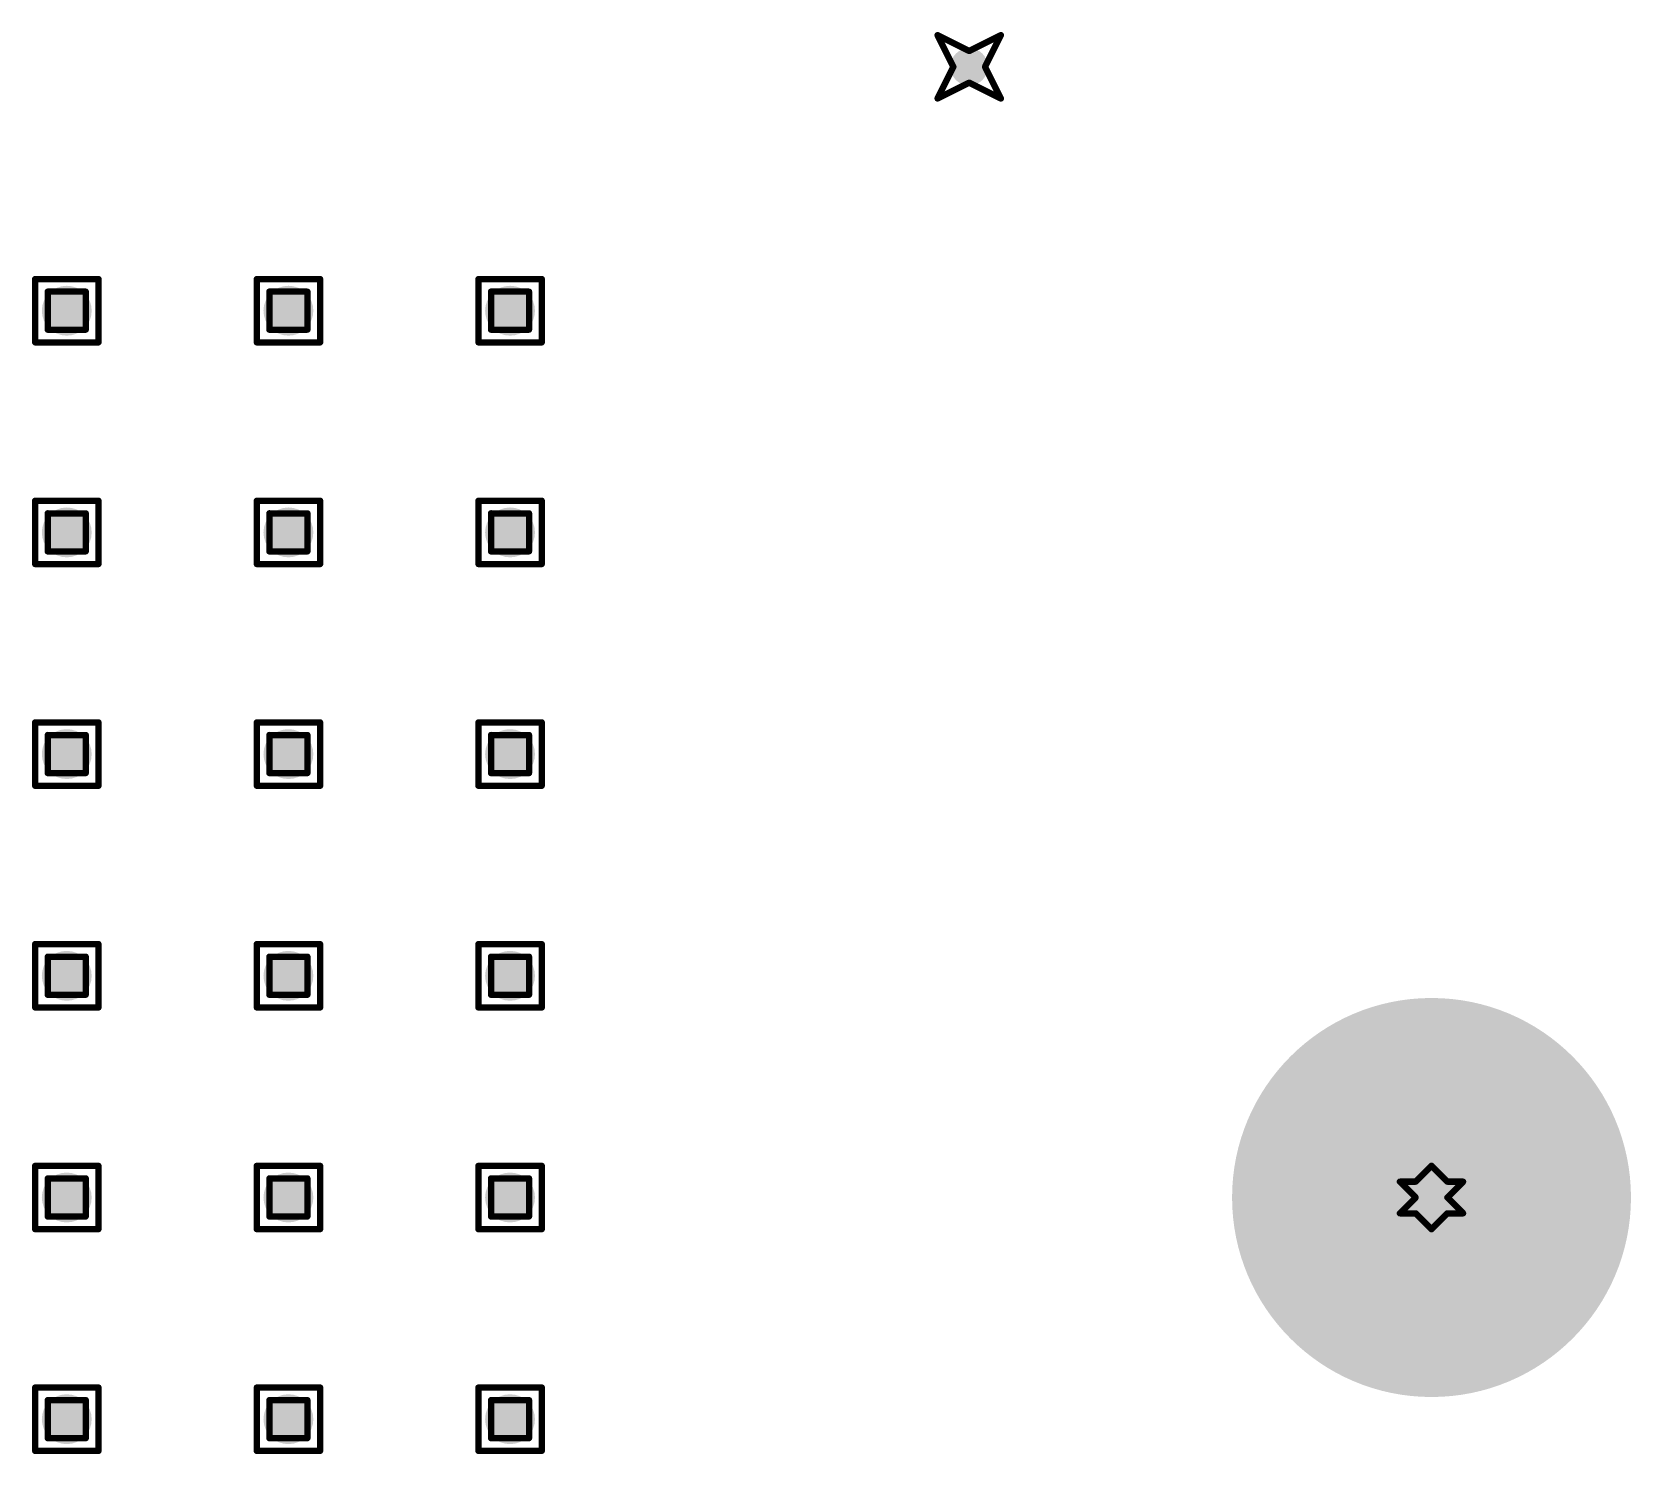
# Model space of a CAD drawing. Header units: millimetres. Extents: x -25 to 478, y -31 to 252.
# Drawn here: x 44.07 to 56.9, y 113.21 to 124.61 of the extents above; entities that cross this region are included whole.
import ezdxf

# ---------------------------------------------------------------- set-up
doc = ezdxf.new("R2010")
doc.units = ezdxf.units.MM
doc.layers.add('DrillDrawing', color=1, linetype='Continuous')
doc.layers.add('ViaHoleLayer', color=16, linetype='Continuous')

msp = doc.modelspace()

# ---------------------------------------------------------------- hatches: boundary and pattern name
at = {"layer": 'ViaHoleLayer'}
h = msp.add_hatch(color=16, dxfattribs=at)
edge = h.paths.add_edge_path()
edge.add_arc((51.587, 124.333), 0.15, 0, 360)
h = msp.add_hatch(color=16, dxfattribs=at)
edge = h.paths.add_edge_path()
edge.add_arc((44.348, 122.377), 0.2, 0, 360)
h = msp.add_hatch(color=16, dxfattribs=at)
edge = h.paths.add_edge_path()
edge.add_arc((46.126, 122.377), 0.2, 0, 360)
h = msp.add_hatch(color=16, dxfattribs=at)
edge = h.paths.add_edge_path()
edge.add_arc((47.904, 122.377), 0.2, 0, 360)
h = msp.add_hatch(color=16, dxfattribs=at)
edge = h.paths.add_edge_path()
edge.add_arc((44.348, 120.599), 0.2, 0, 360)
h = msp.add_hatch(color=16, dxfattribs=at)
edge = h.paths.add_edge_path()
edge.add_arc((46.126, 120.599), 0.2, 0, 360)
h = msp.add_hatch(color=16, dxfattribs=at)
edge = h.paths.add_edge_path()
edge.add_arc((47.904, 120.599), 0.2, 0, 360)
h = msp.add_hatch(color=16, dxfattribs=at)
edge = h.paths.add_edge_path()
edge.add_arc((44.348, 118.821), 0.2, 0, 360)
h = msp.add_hatch(color=16, dxfattribs=at)
edge = h.paths.add_edge_path()
edge.add_arc((46.126, 118.821), 0.2, 0, 360)
h = msp.add_hatch(color=16, dxfattribs=at)
edge = h.paths.add_edge_path()
edge.add_arc((47.904, 118.821), 0.2, 0, 360)
h = msp.add_hatch(color=16, dxfattribs=at)
edge = h.paths.add_edge_path()
edge.add_arc((44.348, 117.043), 0.2, 0, 360)
h = msp.add_hatch(color=16, dxfattribs=at)
edge = h.paths.add_edge_path()
edge.add_arc((46.126, 117.043), 0.2, 0, 360)
h = msp.add_hatch(color=16, dxfattribs=at)
edge = h.paths.add_edge_path()
edge.add_arc((47.904, 117.043), 0.2, 0, 360)
h = msp.add_hatch(color=16, dxfattribs=at)
edge = h.paths.add_edge_path()
edge.add_arc((55.296, 115.265), 1.6, 0, 360)
h = msp.add_hatch(color=16, dxfattribs=at)
edge = h.paths.add_edge_path()
edge.add_arc((44.348, 115.265), 0.2, 0, 360)
h = msp.add_hatch(color=16, dxfattribs=at)
edge = h.paths.add_edge_path()
edge.add_arc((46.126, 115.265), 0.2, 0, 360)
h = msp.add_hatch(color=16, dxfattribs=at)
edge = h.paths.add_edge_path()
edge.add_arc((47.904, 115.265), 0.2, 0, 360)
h = msp.add_hatch(color=16, dxfattribs=at)
edge = h.paths.add_edge_path()
edge.add_arc((44.348, 113.487), 0.2, 0, 360)
h = msp.add_hatch(color=16, dxfattribs=at)
edge = h.paths.add_edge_path()
edge.add_arc((46.126, 113.487), 0.2, 0, 360)
h = msp.add_hatch(color=16, dxfattribs=at)
edge = h.paths.add_edge_path()
edge.add_arc((47.904, 113.487), 0.2, 0, 360)

# ---------------------------------------------------------------- linework, layer by layer
at = {"layer": 'DrillDrawing', "const_width": 0.0508}
for points in [[(51.333, 124.587), (51.587, 124.46)], [(51.333, 124.587), (51.46, 124.333)], [(51.587, 124.46), (51.841, 124.587)], [(51.714, 124.333), (51.841, 124.587)], [(51.333, 124.079), (51.46, 124.333)], [(51.714, 124.333), (51.841, 124.079)], [(51.333, 124.079), (51.587, 124.206)], [(51.587, 124.206), (51.841, 124.079)], [(44.094, 122.631), (44.602, 122.631)], [(44.094, 122.123), (44.094, 122.631)], [(44.602, 122.123), (44.602, 122.631)], [(45.872, 122.631), (46.38, 122.631)], [(45.872, 122.123), (45.872, 122.631)], [(46.38, 122.123), (46.38, 122.631)], [(47.65, 122.631), (48.158, 122.631)], [(47.65, 122.123), (47.65, 122.631)], [(48.158, 122.123), (48.158, 122.631)], [(44.196, 122.53), (44.501, 122.53)], [(44.196, 122.225), (44.196, 122.53)], [(44.501, 122.225), (44.501, 122.53)], [(45.974, 122.53), (46.279, 122.53)], [(45.974, 122.225), (45.974, 122.53)], [(46.279, 122.225), (46.279, 122.53)], [(47.752, 122.53), (48.057, 122.53)], [(47.752, 122.225), (47.752, 122.53)], [(48.057, 122.225), (48.057, 122.53)], [(44.196, 122.225), (44.501, 122.225)], [(45.974, 122.225), (46.279, 122.225)], [(47.752, 122.225), (48.057, 122.225)], [(44.094, 122.123), (44.602, 122.123)], [(45.872, 122.123), (46.38, 122.123)], [(47.65, 122.123), (48.158, 122.123)], [(44.094, 120.853), (44.602, 120.853)], [(44.094, 120.345), (44.094, 120.853)], [(44.602, 120.345), (44.602, 120.853)], [(45.872, 120.853), (46.38, 120.853)], [(45.872, 120.345), (45.872, 120.853)], [(46.38, 120.345), (46.38, 120.853)], [(47.65, 120.853), (48.158, 120.853)], [(47.65, 120.345), (47.65, 120.853)], [(48.158, 120.345), (48.158, 120.853)], [(44.196, 120.752), (44.501, 120.752)], [(44.196, 120.447), (44.196, 120.752)], [(44.501, 120.447), (44.501, 120.752)], [(45.974, 120.752), (46.279, 120.752)], [(45.974, 120.447), (45.974, 120.752)], [(46.279, 120.447), (46.279, 120.752)], [(47.752, 120.752), (48.057, 120.752)], [(47.752, 120.447), (47.752, 120.752)], [(48.057, 120.447), (48.057, 120.752)], [(44.196, 120.447), (44.501, 120.447)], [(45.974, 120.447), (46.279, 120.447)], [(47.752, 120.447), (48.057, 120.447)], [(44.094, 120.345), (44.602, 120.345)], [(45.872, 120.345), (46.38, 120.345)], [(47.65, 120.345), (48.158, 120.345)], [(44.094, 119.075), (44.602, 119.075)], [(44.094, 118.567), (44.094, 119.075)], [(44.602, 118.567), (44.602, 119.075)], [(45.872, 119.075), (46.38, 119.075)], [(45.872, 118.567), (45.872, 119.075)], [(46.38, 118.567), (46.38, 119.075)], [(47.65, 119.075), (48.158, 119.075)], [(47.65, 118.567), (47.65, 119.075)], [(48.158, 118.567), (48.158, 119.075)], [(44.196, 118.974), (44.501, 118.974)], [(44.196, 118.669), (44.196, 118.974)], [(44.501, 118.669), (44.501, 118.974)], [(45.974, 118.974), (46.279, 118.974)], [(45.974, 118.669), (45.974, 118.974)], [(46.279, 118.669), (46.279, 118.974)], [(47.752, 118.974), (48.057, 118.974)], [(47.752, 118.669), (47.752, 118.974)], [(48.057, 118.669), (48.057, 118.974)], [(44.196, 118.669), (44.501, 118.669)], [(45.974, 118.669), (46.279, 118.669)], [(47.752, 118.669), (48.057, 118.669)], [(44.094, 118.567), (44.602, 118.567)], [(45.872, 118.567), (46.38, 118.567)], [(47.65, 118.567), (48.158, 118.567)], [(44.094, 117.297), (44.602, 117.297)], [(44.094, 116.789), (44.094, 117.297)], [(44.602, 116.789), (44.602, 117.297)], [(45.872, 117.297), (46.38, 117.297)], [(45.872, 116.789), (45.872, 117.297)], [(46.38, 116.789), (46.38, 117.297)], [(47.65, 117.297), (48.158, 117.297)], [(47.65, 116.789), (47.65, 117.297)], [(48.158, 116.789), (48.158, 117.297)], [(44.196, 117.196), (44.501, 117.196)], [(44.196, 116.891), (44.196, 117.196)], [(44.501, 116.891), (44.501, 117.196)], [(45.974, 117.196), (46.279, 117.196)], [(45.974, 116.891), (45.974, 117.196)], [(46.279, 116.891), (46.279, 117.196)], [(47.752, 117.196), (48.057, 117.196)], [(47.752, 116.891), (47.752, 117.196)], [(48.057, 116.891), (48.057, 117.196)], [(44.196, 116.891), (44.501, 116.891)], [(45.974, 116.891), (46.279, 116.891)], [(47.752, 116.891), (48.057, 116.891)], [(44.094, 116.789), (44.602, 116.789)], [(45.872, 116.789), (46.38, 116.789)], [(47.65, 116.789), (48.158, 116.789)], [(44.094, 115.519), (44.602, 115.519)], [(44.094, 115.011), (44.094, 115.519)], [(44.602, 115.011), (44.602, 115.519)], [(45.872, 115.519), (46.38, 115.519)], [(45.872, 115.011), (45.872, 115.519)], [(46.38, 115.011), (46.38, 115.519)], [(47.65, 115.519), (48.158, 115.519)], [(47.65, 115.011), (47.65, 115.519)], [(48.158, 115.011), (48.158, 115.519)], [(55.169, 115.392), (55.296, 115.519)], [(55.296, 115.519), (55.423, 115.392)], [(44.196, 115.418), (44.501, 115.418)], [(44.196, 115.113), (44.196, 115.418)], [(44.501, 115.113), (44.501, 115.418)], [(45.974, 115.418), (46.279, 115.418)], [(45.974, 115.113), (45.974, 115.418)], [(46.279, 115.113), (46.279, 115.418)], [(47.752, 115.418), (48.057, 115.418)], [(47.752, 115.113), (47.752, 115.418)], [(48.057, 115.113), (48.057, 115.418)], [(55.042, 115.392), (55.169, 115.265)], [(55.042, 115.392), (55.169, 115.392)], [(55.423, 115.392), (55.55, 115.392)], [(55.423, 115.265), (55.55, 115.392)], [(55.042, 115.138), (55.169, 115.265)], [(55.423, 115.265), (55.55, 115.138)], [(44.196, 115.113), (44.501, 115.113)], [(45.974, 115.113), (46.279, 115.113)], [(47.752, 115.113), (48.057, 115.113)], [(55.042, 115.138), (55.169, 115.138)], [(55.169, 115.138), (55.296, 115.011)], [(55.296, 115.011), (55.423, 115.138)], [(55.423, 115.138), (55.55, 115.138)], [(44.094, 115.011), (44.602, 115.011)], [(45.872, 115.011), (46.38, 115.011)], [(47.65, 115.011), (48.158, 115.011)], [(44.094, 113.741), (44.602, 113.741)], [(44.094, 113.233), (44.094, 113.741)], [(44.196, 113.64), (44.501, 113.64)], [(44.196, 113.335), (44.196, 113.64)], [(44.501, 113.335), (44.501, 113.64)], [(44.602, 113.233), (44.602, 113.741)], [(45.872, 113.741), (46.38, 113.741)], [(45.872, 113.233), (45.872, 113.741)], [(45.974, 113.64), (46.279, 113.64)], [(45.974, 113.335), (45.974, 113.64)], [(46.279, 113.335), (46.279, 113.64)], [(46.38, 113.233), (46.38, 113.741)], [(47.65, 113.741), (48.158, 113.741)], [(47.65, 113.233), (47.65, 113.741)], [(47.752, 113.64), (48.057, 113.64)], [(47.752, 113.335), (47.752, 113.64)], [(48.057, 113.335), (48.057, 113.64)], [(48.158, 113.233), (48.158, 113.741)], [(44.196, 113.335), (44.501, 113.335)], [(45.974, 113.335), (46.279, 113.335)], [(47.752, 113.335), (48.057, 113.335)], [(44.094, 113.233), (44.602, 113.233)], [(45.872, 113.233), (46.38, 113.233)], [(47.65, 113.233), (48.158, 113.233)]]:
    msp.add_lwpolyline(points, dxfattribs=at)
at = {"layer": 'DrillDrawing', "const_width": 0.0254}
for points in [[(51.321, 124.587, 1), (51.346, 124.587, 1)], [(51.321, 124.587, 1), (51.346, 124.587, 1)], [(51.829, 124.587, 1), (51.854, 124.587, 1)], [(51.829, 124.587, 1), (51.854, 124.587, 1)], [(51.575, 124.46, 1), (51.6, 124.46, 1)], [(51.575, 124.46, 1), (51.6, 124.46, 1)], [(51.448, 124.333, 1), (51.473, 124.333, 1)], [(51.448, 124.333, 1), (51.473, 124.333, 1)], [(51.702, 124.333, 1), (51.727, 124.333, 1)], [(51.702, 124.333, 1), (51.727, 124.333, 1)], [(51.575, 124.206, 1), (51.6, 124.206, 1)], [(51.575, 124.206, 1), (51.6, 124.206, 1)], [(51.321, 124.079, 1), (51.346, 124.079, 1)], [(51.321, 124.079, 1), (51.346, 124.079, 1)], [(51.829, 124.079, 1), (51.854, 124.079, 1)], [(51.829, 124.079, 1), (51.854, 124.079, 1)], [(44.082, 122.631, 1), (44.107, 122.631, 1)], [(44.082, 122.631, 1), (44.107, 122.631, 1)], [(44.59, 122.631, 1), (44.615, 122.631, 1)], [(44.59, 122.631, 1), (44.615, 122.631, 1)], [(45.86, 122.631, 1), (45.885, 122.631, 1)], [(45.86, 122.631, 1), (45.885, 122.631, 1)], [(46.368, 122.631, 1), (46.393, 122.631, 1)], [(46.368, 122.631, 1), (46.393, 122.631, 1)], [(47.638, 122.631, 1), (47.663, 122.631, 1)], [(47.638, 122.631, 1), (47.663, 122.631, 1)], [(48.146, 122.631, 1), (48.171, 122.631, 1)], [(48.146, 122.631, 1), (48.171, 122.631, 1)], [(44.183, 122.53, 1), (44.209, 122.53, 1)], [(44.183, 122.53, 1), (44.209, 122.53, 1)], [(44.488, 122.53, 1), (44.513, 122.53, 1)], [(44.488, 122.53, 1), (44.513, 122.53, 1)], [(45.961, 122.53, 1), (45.987, 122.53, 1)], [(45.961, 122.53, 1), (45.987, 122.53, 1)], [(46.266, 122.53, 1), (46.291, 122.53, 1)], [(46.266, 122.53, 1), (46.291, 122.53, 1)], [(47.739, 122.53, 1), (47.765, 122.53, 1)], [(47.739, 122.53, 1), (47.765, 122.53, 1)], [(48.044, 122.53, 1), (48.069, 122.53, 1)], [(48.044, 122.53, 1), (48.069, 122.53, 1)], [(44.183, 122.225, 1), (44.209, 122.225, 1)], [(44.183, 122.225, 1), (44.209, 122.225, 1)], [(44.488, 122.225, 1), (44.513, 122.225, 1)], [(44.488, 122.225, 1), (44.513, 122.225, 1)], [(45.961, 122.225, 1), (45.987, 122.225, 1)], [(45.961, 122.225, 1), (45.987, 122.225, 1)], [(46.266, 122.225, 1), (46.291, 122.225, 1)], [(46.266, 122.225, 1), (46.291, 122.225, 1)], [(47.739, 122.225, 1), (47.765, 122.225, 1)], [(47.739, 122.225, 1), (47.765, 122.225, 1)], [(48.044, 122.225, 1), (48.069, 122.225, 1)], [(48.044, 122.225, 1), (48.069, 122.225, 1)], [(44.082, 122.123, 1), (44.107, 122.123, 1)], [(44.082, 122.123, 1), (44.107, 122.123, 1)], [(44.59, 122.123, 1), (44.615, 122.123, 1)], [(44.59, 122.123, 1), (44.615, 122.123, 1)], [(45.86, 122.123, 1), (45.885, 122.123, 1)], [(45.86, 122.123, 1), (45.885, 122.123, 1)], [(46.368, 122.123, 1), (46.393, 122.123, 1)], [(46.368, 122.123, 1), (46.393, 122.123, 1)], [(47.638, 122.123, 1), (47.663, 122.123, 1)], [(47.638, 122.123, 1), (47.663, 122.123, 1)], [(48.146, 122.123, 1), (48.171, 122.123, 1)], [(48.146, 122.123, 1), (48.171, 122.123, 1)], [(44.082, 120.853, 1), (44.107, 120.853, 1)], [(44.082, 120.853, 1), (44.107, 120.853, 1)], [(44.59, 120.853, 1), (44.615, 120.853, 1)], [(44.59, 120.853, 1), (44.615, 120.853, 1)], [(45.86, 120.853, 1), (45.885, 120.853, 1)], [(45.86, 120.853, 1), (45.885, 120.853, 1)], [(46.368, 120.853, 1), (46.393, 120.853, 1)], [(46.368, 120.853, 1), (46.393, 120.853, 1)], [(47.638, 120.853, 1), (47.663, 120.853, 1)], [(47.638, 120.853, 1), (47.663, 120.853, 1)], [(48.146, 120.853, 1), (48.171, 120.853, 1)], [(48.146, 120.853, 1), (48.171, 120.853, 1)], [(44.183, 120.752, 1), (44.209, 120.752, 1)], [(44.183, 120.752, 1), (44.209, 120.752, 1)], [(44.488, 120.752, 1), (44.513, 120.752, 1)], [(44.488, 120.752, 1), (44.513, 120.752, 1)], [(45.961, 120.752, 1), (45.987, 120.752, 1)], [(45.961, 120.752, 1), (45.987, 120.752, 1)], [(46.266, 120.752, 1), (46.291, 120.752, 1)], [(46.266, 120.752, 1), (46.291, 120.752, 1)], [(47.739, 120.752, 1), (47.765, 120.752, 1)], [(47.739, 120.752, 1), (47.765, 120.752, 1)], [(48.044, 120.752, 1), (48.069, 120.752, 1)], [(48.044, 120.752, 1), (48.069, 120.752, 1)], [(44.183, 120.447, 1), (44.209, 120.447, 1)], [(44.183, 120.447, 1), (44.209, 120.447, 1)], [(44.488, 120.447, 1), (44.513, 120.447, 1)], [(44.488, 120.447, 1), (44.513, 120.447, 1)], [(45.961, 120.447, 1), (45.987, 120.447, 1)], [(45.961, 120.447, 1), (45.987, 120.447, 1)], [(46.266, 120.447, 1), (46.291, 120.447, 1)], [(46.266, 120.447, 1), (46.291, 120.447, 1)], [(47.739, 120.447, 1), (47.765, 120.447, 1)], [(47.739, 120.447, 1), (47.765, 120.447, 1)], [(48.044, 120.447, 1), (48.069, 120.447, 1)], [(48.044, 120.447, 1), (48.069, 120.447, 1)], [(44.082, 120.345, 1), (44.107, 120.345, 1)], [(44.082, 120.345, 1), (44.107, 120.345, 1)], [(44.59, 120.345, 1), (44.615, 120.345, 1)], [(44.59, 120.345, 1), (44.615, 120.345, 1)], [(45.86, 120.345, 1), (45.885, 120.345, 1)], [(45.86, 120.345, 1), (45.885, 120.345, 1)], [(46.368, 120.345, 1), (46.393, 120.345, 1)], [(46.368, 120.345, 1), (46.393, 120.345, 1)], [(47.638, 120.345, 1), (47.663, 120.345, 1)], [(47.638, 120.345, 1), (47.663, 120.345, 1)], [(48.146, 120.345, 1), (48.171, 120.345, 1)], [(48.146, 120.345, 1), (48.171, 120.345, 1)], [(44.082, 119.075, 1), (44.107, 119.075, 1)], [(44.082, 119.075, 1), (44.107, 119.075, 1)], [(44.59, 119.075, 1), (44.615, 119.075, 1)], [(44.59, 119.075, 1), (44.615, 119.075, 1)], [(45.86, 119.075, 1), (45.885, 119.075, 1)], [(45.86, 119.075, 1), (45.885, 119.075, 1)], [(46.368, 119.075, 1), (46.393, 119.075, 1)], [(46.368, 119.075, 1), (46.393, 119.075, 1)], [(47.638, 119.075, 1), (47.663, 119.075, 1)], [(47.638, 119.075, 1), (47.663, 119.075, 1)], [(48.146, 119.075, 1), (48.171, 119.075, 1)], [(48.146, 119.075, 1), (48.171, 119.075, 1)], [(44.183, 118.974, 1), (44.209, 118.974, 1)], [(44.183, 118.974, 1), (44.209, 118.974, 1)], [(44.488, 118.974, 1), (44.513, 118.974, 1)], [(44.488, 118.974, 1), (44.513, 118.974, 1)], [(45.961, 118.974, 1), (45.987, 118.974, 1)], [(45.961, 118.974, 1), (45.987, 118.974, 1)], [(46.266, 118.974, 1), (46.291, 118.974, 1)], [(46.266, 118.974, 1), (46.291, 118.974, 1)], [(47.739, 118.974, 1), (47.765, 118.974, 1)], [(47.739, 118.974, 1), (47.765, 118.974, 1)], [(48.044, 118.974, 1), (48.069, 118.974, 1)], [(48.044, 118.974, 1), (48.069, 118.974, 1)], [(44.183, 118.669, 1), (44.209, 118.669, 1)], [(44.183, 118.669, 1), (44.209, 118.669, 1)], [(44.488, 118.669, 1), (44.513, 118.669, 1)], [(44.488, 118.669, 1), (44.513, 118.669, 1)], [(45.961, 118.669, 1), (45.987, 118.669, 1)], [(45.961, 118.669, 1), (45.987, 118.669, 1)], [(46.266, 118.669, 1), (46.291, 118.669, 1)], [(46.266, 118.669, 1), (46.291, 118.669, 1)], [(47.739, 118.669, 1), (47.765, 118.669, 1)], [(47.739, 118.669, 1), (47.765, 118.669, 1)], [(48.044, 118.669, 1), (48.069, 118.669, 1)], [(48.044, 118.669, 1), (48.069, 118.669, 1)], [(44.082, 118.567, 1), (44.107, 118.567, 1)], [(44.082, 118.567, 1), (44.107, 118.567, 1)], [(44.59, 118.567, 1), (44.615, 118.567, 1)], [(44.59, 118.567, 1), (44.615, 118.567, 1)], [(45.86, 118.567, 1), (45.885, 118.567, 1)], [(45.86, 118.567, 1), (45.885, 118.567, 1)], [(46.368, 118.567, 1), (46.393, 118.567, 1)], [(46.368, 118.567, 1), (46.393, 118.567, 1)], [(47.638, 118.567, 1), (47.663, 118.567, 1)], [(47.638, 118.567, 1), (47.663, 118.567, 1)], [(48.146, 118.567, 1), (48.171, 118.567, 1)], [(48.146, 118.567, 1), (48.171, 118.567, 1)], [(44.082, 117.297, 1), (44.107, 117.297, 1)], [(44.082, 117.297, 1), (44.107, 117.297, 1)], [(44.59, 117.297, 1), (44.615, 117.297, 1)], [(44.59, 117.297, 1), (44.615, 117.297, 1)], [(45.86, 117.297, 1), (45.885, 117.297, 1)], [(45.86, 117.297, 1), (45.885, 117.297, 1)], [(46.368, 117.297, 1), (46.393, 117.297, 1)], [(46.368, 117.297, 1), (46.393, 117.297, 1)], [(47.638, 117.297, 1), (47.663, 117.297, 1)], [(47.638, 117.297, 1), (47.663, 117.297, 1)], [(48.146, 117.297, 1), (48.171, 117.297, 1)], [(48.146, 117.297, 1), (48.171, 117.297, 1)], [(44.183, 117.196, 1), (44.209, 117.196, 1)], [(44.183, 117.196, 1), (44.209, 117.196, 1)], [(44.488, 117.196, 1), (44.513, 117.196, 1)], [(44.488, 117.196, 1), (44.513, 117.196, 1)], [(45.961, 117.196, 1), (45.987, 117.196, 1)], [(45.961, 117.196, 1), (45.987, 117.196, 1)], [(46.266, 117.196, 1), (46.291, 117.196, 1)], [(46.266, 117.196, 1), (46.291, 117.196, 1)], [(47.739, 117.196, 1), (47.765, 117.196, 1)], [(47.739, 117.196, 1), (47.765, 117.196, 1)], [(48.044, 117.196, 1), (48.069, 117.196, 1)], [(48.044, 117.196, 1), (48.069, 117.196, 1)], [(44.183, 116.891, 1), (44.209, 116.891, 1)], [(44.183, 116.891, 1), (44.209, 116.891, 1)], [(44.488, 116.891, 1), (44.513, 116.891, 1)], [(44.488, 116.891, 1), (44.513, 116.891, 1)], [(45.961, 116.891, 1), (45.987, 116.891, 1)], [(45.961, 116.891, 1), (45.987, 116.891, 1)], [(46.266, 116.891, 1), (46.291, 116.891, 1)], [(46.266, 116.891, 1), (46.291, 116.891, 1)], [(47.739, 116.891, 1), (47.765, 116.891, 1)], [(47.739, 116.891, 1), (47.765, 116.891, 1)], [(48.044, 116.891, 1), (48.069, 116.891, 1)], [(48.044, 116.891, 1), (48.069, 116.891, 1)], [(44.082, 116.789, 1), (44.107, 116.789, 1)], [(44.082, 116.789, 1), (44.107, 116.789, 1)], [(44.59, 116.789, 1), (44.615, 116.789, 1)], [(44.59, 116.789, 1), (44.615, 116.789, 1)], [(45.86, 116.789, 1), (45.885, 116.789, 1)], [(45.86, 116.789, 1), (45.885, 116.789, 1)], [(46.368, 116.789, 1), (46.393, 116.789, 1)], [(46.368, 116.789, 1), (46.393, 116.789, 1)], [(47.638, 116.789, 1), (47.663, 116.789, 1)], [(47.638, 116.789, 1), (47.663, 116.789, 1)], [(48.146, 116.789, 1), (48.171, 116.789, 1)], [(48.146, 116.789, 1), (48.171, 116.789, 1)], [(44.082, 115.519, 1), (44.107, 115.519, 1)], [(44.082, 115.519, 1), (44.107, 115.519, 1)], [(44.59, 115.519, 1), (44.615, 115.519, 1)], [(44.59, 115.519, 1), (44.615, 115.519, 1)], [(45.86, 115.519, 1), (45.885, 115.519, 1)], [(45.86, 115.519, 1), (45.885, 115.519, 1)], [(46.368, 115.519, 1), (46.393, 115.519, 1)], [(46.368, 115.519, 1), (46.393, 115.519, 1)], [(47.638, 115.519, 1), (47.663, 115.519, 1)], [(47.638, 115.519, 1), (47.663, 115.519, 1)], [(48.146, 115.519, 1), (48.171, 115.519, 1)], [(48.146, 115.519, 1), (48.171, 115.519, 1)], [(55.283, 115.519, 1), (55.309, 115.519, 1)], [(55.283, 115.519, 1), (55.309, 115.519, 1)], [(44.183, 115.418, 1), (44.209, 115.418, 1)], [(44.183, 115.418, 1), (44.209, 115.418, 1)], [(44.488, 115.418, 1), (44.513, 115.418, 1)], [(44.488, 115.418, 1), (44.513, 115.418, 1)], [(45.961, 115.418, 1), (45.987, 115.418, 1)], [(45.961, 115.418, 1), (45.987, 115.418, 1)], [(46.266, 115.418, 1), (46.291, 115.418, 1)], [(46.266, 115.418, 1), (46.291, 115.418, 1)], [(47.739, 115.418, 1), (47.765, 115.418, 1)], [(47.739, 115.418, 1), (47.765, 115.418, 1)], [(48.044, 115.418, 1), (48.069, 115.418, 1)], [(48.044, 115.418, 1), (48.069, 115.418, 1)], [(55.029, 115.392, 1), (55.054, 115.392, 1)], [(55.029, 115.392, 1), (55.054, 115.392, 1)], [(55.156, 115.392, 1), (55.181, 115.392, 1)], [(55.156, 115.392, 1), (55.181, 115.392, 1)], [(55.41, 115.392, 1), (55.435, 115.392, 1)], [(55.41, 115.392, 1), (55.435, 115.392, 1)], [(55.537, 115.392, 1), (55.562, 115.392, 1)], [(55.537, 115.392, 1), (55.562, 115.392, 1)], [(55.156, 115.265, 1), (55.181, 115.265, 1)], [(55.156, 115.265, 1), (55.181, 115.265, 1)], [(55.41, 115.265, 1), (55.435, 115.265, 1)], [(55.41, 115.265, 1), (55.435, 115.265, 1)], [(44.183, 115.113, 1), (44.209, 115.113, 1)], [(44.183, 115.113, 1), (44.209, 115.113, 1)], [(44.488, 115.113, 1), (44.513, 115.113, 1)], [(44.488, 115.113, 1), (44.513, 115.113, 1)], [(45.961, 115.113, 1), (45.987, 115.113, 1)], [(45.961, 115.113, 1), (45.987, 115.113, 1)], [(46.266, 115.113, 1), (46.291, 115.113, 1)], [(46.266, 115.113, 1), (46.291, 115.113, 1)], [(47.739, 115.113, 1), (47.765, 115.113, 1)], [(47.739, 115.113, 1), (47.765, 115.113, 1)], [(48.044, 115.113, 1), (48.069, 115.113, 1)], [(48.044, 115.113, 1), (48.069, 115.113, 1)], [(55.029, 115.138, 1), (55.054, 115.138, 1)], [(55.029, 115.138, 1), (55.054, 115.138, 1)], [(55.156, 115.138, 1), (55.181, 115.138, 1)], [(55.156, 115.138, 1), (55.181, 115.138, 1)], [(55.41, 115.138, 1), (55.435, 115.138, 1)], [(55.41, 115.138, 1), (55.435, 115.138, 1)], [(55.537, 115.138, 1), (55.562, 115.138, 1)], [(55.537, 115.138, 1), (55.562, 115.138, 1)], [(44.082, 115.011, 1), (44.107, 115.011, 1)], [(44.082, 115.011, 1), (44.107, 115.011, 1)], [(44.59, 115.011, 1), (44.615, 115.011, 1)], [(44.59, 115.011, 1), (44.615, 115.011, 1)], [(45.86, 115.011, 1), (45.885, 115.011, 1)], [(45.86, 115.011, 1), (45.885, 115.011, 1)], [(46.368, 115.011, 1), (46.393, 115.011, 1)], [(46.368, 115.011, 1), (46.393, 115.011, 1)], [(47.638, 115.011, 1), (47.663, 115.011, 1)], [(47.638, 115.011, 1), (47.663, 115.011, 1)], [(48.146, 115.011, 1), (48.171, 115.011, 1)], [(48.146, 115.011, 1), (48.171, 115.011, 1)], [(55.283, 115.011, 1), (55.309, 115.011, 1)], [(55.283, 115.011, 1), (55.309, 115.011, 1)], [(44.082, 113.741, 1), (44.107, 113.741, 1)], [(44.082, 113.741, 1), (44.107, 113.741, 1)], [(44.183, 113.64, 1), (44.209, 113.64, 1)], [(44.183, 113.64, 1), (44.209, 113.64, 1)], [(44.488, 113.64, 1), (44.513, 113.64, 1)], [(44.488, 113.64, 1), (44.513, 113.64, 1)], [(44.59, 113.741, 1), (44.615, 113.741, 1)], [(44.59, 113.741, 1), (44.615, 113.741, 1)], [(45.86, 113.741, 1), (45.885, 113.741, 1)], [(45.86, 113.741, 1), (45.885, 113.741, 1)], [(45.961, 113.64, 1), (45.987, 113.64, 1)], [(45.961, 113.64, 1), (45.987, 113.64, 1)], [(46.266, 113.64, 1), (46.291, 113.64, 1)], [(46.266, 113.64, 1), (46.291, 113.64, 1)], [(46.368, 113.741, 1), (46.393, 113.741, 1)], [(46.368, 113.741, 1), (46.393, 113.741, 1)], [(47.638, 113.741, 1), (47.663, 113.741, 1)], [(47.638, 113.741, 1), (47.663, 113.741, 1)], [(47.739, 113.64, 1), (47.765, 113.64, 1)], [(47.739, 113.64, 1), (47.765, 113.64, 1)], [(48.044, 113.64, 1), (48.069, 113.64, 1)], [(48.044, 113.64, 1), (48.069, 113.64, 1)], [(48.146, 113.741, 1), (48.171, 113.741, 1)], [(48.146, 113.741, 1), (48.171, 113.741, 1)], [(44.183, 113.335, 1), (44.209, 113.335, 1)], [(44.183, 113.335, 1), (44.209, 113.335, 1)], [(44.488, 113.335, 1), (44.513, 113.335, 1)], [(44.488, 113.335, 1), (44.513, 113.335, 1)], [(45.961, 113.335, 1), (45.987, 113.335, 1)], [(45.961, 113.335, 1), (45.987, 113.335, 1)], [(46.266, 113.335, 1), (46.291, 113.335, 1)], [(46.266, 113.335, 1), (46.291, 113.335, 1)], [(47.739, 113.335, 1), (47.765, 113.335, 1)], [(47.739, 113.335, 1), (47.765, 113.335, 1)], [(48.044, 113.335, 1), (48.069, 113.335, 1)], [(48.044, 113.335, 1), (48.069, 113.335, 1)], [(44.082, 113.233, 1), (44.107, 113.233, 1)], [(44.082, 113.233, 1), (44.107, 113.233, 1)], [(44.59, 113.233, 1), (44.615, 113.233, 1)], [(44.59, 113.233, 1), (44.615, 113.233, 1)], [(45.86, 113.233, 1), (45.885, 113.233, 1)], [(45.86, 113.233, 1), (45.885, 113.233, 1)], [(46.368, 113.233, 1), (46.393, 113.233, 1)], [(46.368, 113.233, 1), (46.393, 113.233, 1)], [(47.638, 113.233, 1), (47.663, 113.233, 1)], [(47.638, 113.233, 1), (47.663, 113.233, 1)], [(48.146, 113.233, 1), (48.171, 113.233, 1)], [(48.146, 113.233, 1), (48.171, 113.233, 1)]]:
    msp.add_lwpolyline(points, format="xyb", close=True, dxfattribs=at)

doc.saveas('drawing.dxf')
